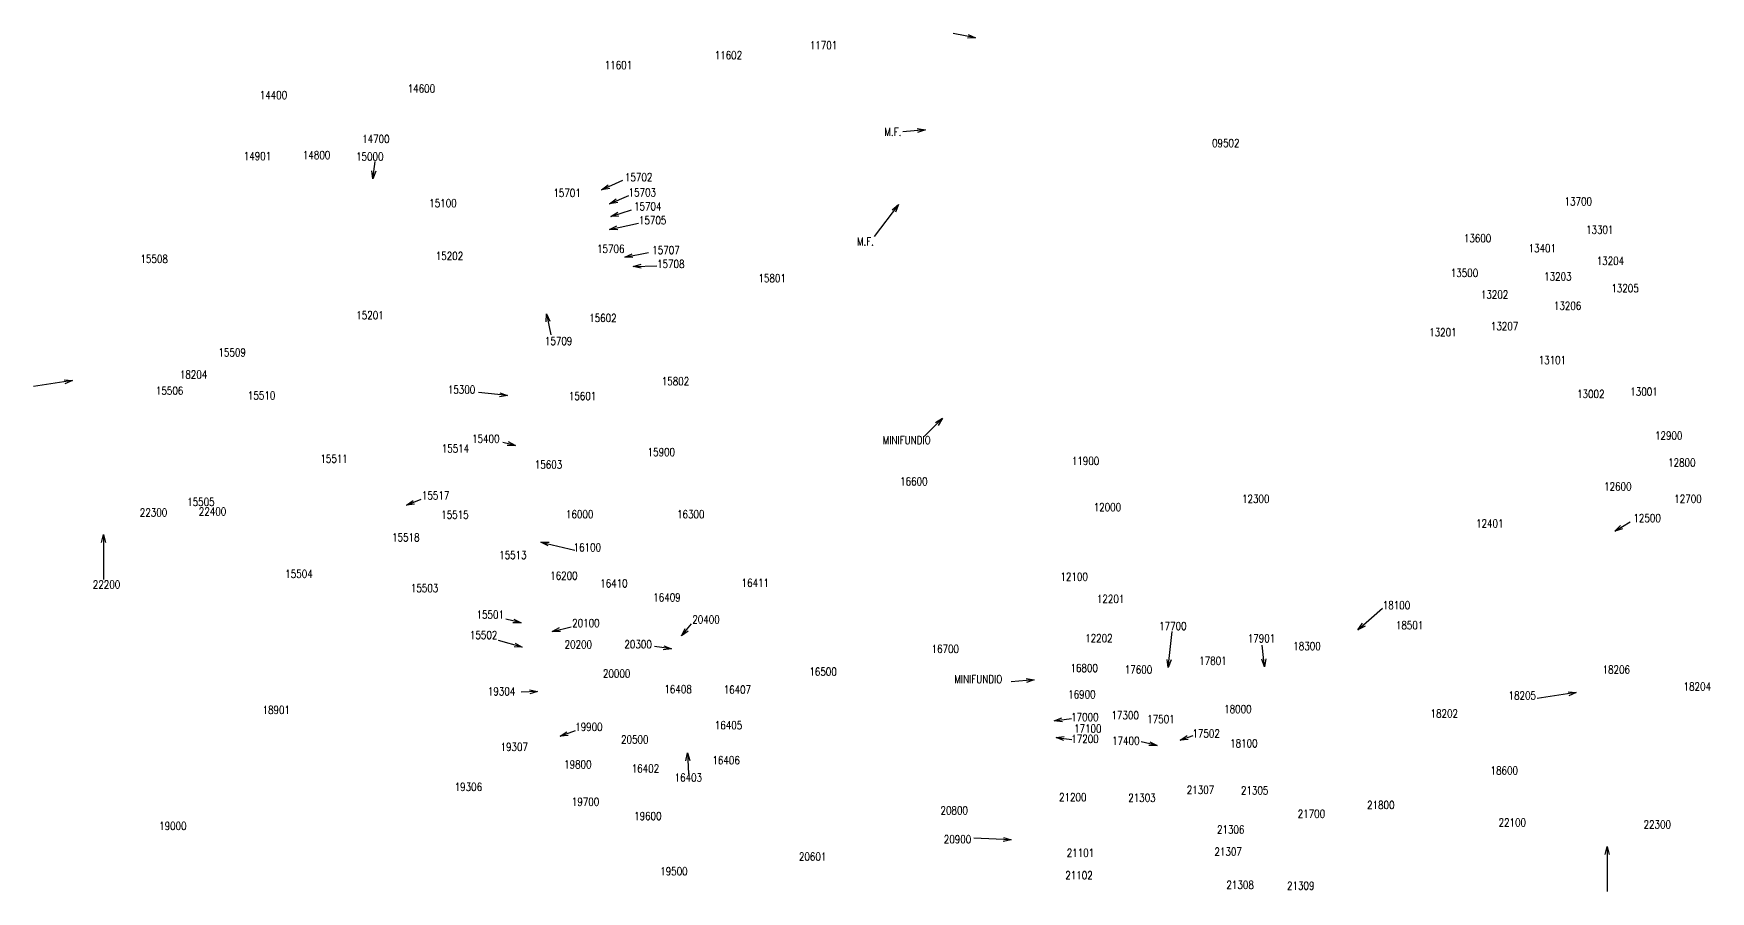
# Model space of a CAD drawing. Header units: millimetres. Extents: x 1956 to 636788, y 2654 to 1331964.
# Drawn here: x 605789 to 609979, y 1303265 to 1305409 of the extents above; entities that cross this region are included whole.
import ezdxf
from ezdxf.enums import TextEntityAlignment as Align

# ---------------------------------------------------------------- set-up
doc = ezdxf.new("R2010")
doc.units = ezdxf.units.MM
doc.layers.add('41', color=1, linetype='Continuous')
doc.styles.add('ROMANS', font='ROMANS', dxfattribs={"height": 0.2})

msp = doc.modelspace()

# ---------------------------------------------------------------- linework, layer by layer
at = {"layer": '41', "color": 7, "linetype": 'Continuous'}
for p, q in [((608142.973, 1305398.692), (608086.872, 1305409.378)), ((608017.415, 1305168.946), (607961.314, 1305163.603)), ((606636.497, 1305045.972), (606642.706, 1305089.434)), ((607208.485, 1305018.374), (607261.533, 1305042.638)), ((607228.189, 1304983.495), (607276.69, 1305004.726)), ((607950.629, 1304981.946), (607889.185, 1304901.803)), ((607231.219, 1304951.647), (607282.753, 1304968.329)), ((607228.188, 1304919.8), (607300.942, 1304934.966)), ((607266.081, 1304850.041), (607325.193, 1304862.173)), ((607287.3, 1304827.293), (607346.412, 1304828.81)), ((607070.556, 1304709.004), (607081.166, 1304655.927)), ((605886.319, 1304542.033), (605788.861, 1304527.04)), ((605886.319, 1304542.033), (605788.861, 1304527.04)), ((606973.552, 1304504.276), (606900.798, 1304511.859)), ((608060.158, 1304447.658), (608014.743, 1304402.243)), ((606993.256, 1304379.921), (606961.426, 1304387.504)), ((606720.52, 1304230.104), (606757.75, 1304245.28)), ((609739.907, 1304165.439), (609778.447, 1304188.562)), ((605963.785, 1304157.204), (605963.785, 1304044.753)), ((605963.785, 1304157.204), (605963.785, 1304044.753)), ((607056.551, 1304138.123), (607141.43, 1304117.902)), ((607007.323, 1303936.247), (606968.715, 1303945.904)), ((607407.855, 1303903.629), (607433.117, 1303933.96)), ((609098.218, 1303918.785), (609159.883, 1303972.74)), ((607010.081, 1303875.544), (606950.79, 1303892.1)), ((607084.668, 1303915.013), (607132.049, 1303926.212)), ((608624.179, 1303824.361), (608633.815, 1303914.93)), ((607382.594, 1303871.277), (607340.153, 1303877.344)), ((608865.053, 1303826.288), (608859.272, 1303880.243)), ((607048.56, 1303765.13), (607007.122, 1303762.692)), ((608289.404, 1303794.151), (608232.143, 1303789.096)), ((609643.871, 1303762.214), (609546.413, 1303747.221)), ((608339.207, 1303691.119), (608382.153, 1303696.958)), ((607104.442, 1303652.728), (607143.513, 1303666.874)), ((608343.85, 1303649.854), (608383.314, 1303645.183)), ((608596.664, 1303629.863), (608556.509, 1303638.96)), ((608653.865, 1303643.508), (608686.445, 1303654.5)), ((607423.073, 1303611.635), (607425.768, 1303559.09)), ((608232.131, 1303394.034), (608138.413, 1303398.111)), ((609721.337, 1303377.385), (609721.337, 1303264.934))]:
    msp.add_line(p, q, dxfattribs=at)
for points in [[(608124.262, 1305407.346), (608142.973, 1305398.692), (608122.391, 1305397.523)], [(607997.031, 1305172.027), (608017.415, 1305168.946), (607997.979, 1305162.072)], [(606644.275, 1305065.064), (606636.497, 1305045.972), (606634.376, 1305066.478)], [(607228.752, 1305022.146), (607208.485, 1305018.374), (607224.593, 1305031.24)], [(607248.516, 1304986.935), (607228.189, 1304983.495), (607244.505, 1304996.095)], [(607934.492, 1304969.116), (607950.629, 1304981.946), (607942.428, 1304963.032)], [(607251.787, 1304953.05), (607231.219, 1304951.647), (607248.707, 1304962.563)], [(607248.787, 1304918.987), (607228.188, 1304919.8), (607246.747, 1304928.776)], [(607286.678, 1304849.164), (607266.081, 1304850.041), (607284.667, 1304858.96)], [(607307.422, 1304822.808), (607287.3, 1304827.293), (607307.165, 1304832.804)], [(607069.573, 1304688.412), (607070.556, 1304709.004), (607079.379, 1304690.372)], [(605865.791, 1304543.934), (605886.319, 1304542.033), (605867.312, 1304534.05)], [(605865.791, 1304543.934), (605886.319, 1304542.033), (605867.312, 1304534.05)], [(606954.178, 1304511.322), (606973.552, 1304504.276), (606953.141, 1304501.376)], [(608042.48, 1304437.051), (608060.158, 1304447.658), (608049.551, 1304429.98)], [(606974.959, 1304389.42), (606993.256, 1304379.921), (606972.642, 1304379.692)], [(606740.928, 1304233.023), (606720.52, 1304230.104), (606737.153, 1304242.284)], [(605958.785, 1304137.204), (605963.785, 1304157.204), (605968.785, 1304137.204)], [(605958.785, 1304137.204), (605963.785, 1304157.204), (605968.785, 1304137.204)], [(609759.629, 1304171.441), (609739.907, 1304165.439), (609754.485, 1304180.016)], [(607074.848, 1304128.624), (607056.551, 1304138.123), (607077.165, 1304138.352)], [(606989.134, 1303945.951), (607007.323, 1303936.247), (606986.707, 1303936.25)], [(609116.562, 1303928.192), (609098.218, 1303918.785), (609109.977, 1303935.718)], [(607105.282, 1303914.748), (607084.668, 1303915.013), (607102.982, 1303924.479)], [(607424.497, 1303915.797), (607407.855, 1303903.629), (607416.813, 1303922.197)], [(606992.163, 1303885.739), (607010.081, 1303875.544), (606989.473, 1303876.107)], [(607363.503, 1303879.057), (607382.594, 1303871.277), (607362.088, 1303869.158)], [(608631.267, 1303843.72), (608624.179, 1303824.361), (608621.323, 1303844.778)], [(608867.894, 1303846.707), (608865.053, 1303826.288), (608857.951, 1303845.642)], [(607028.301, 1303768.947), (607048.56, 1303765.13), (607028.888, 1303758.964)], [(608269.042, 1303797.373), (608289.404, 1303794.151), (608269.921, 1303787.412)], [(609623.343, 1303764.115), (609643.871, 1303762.214), (609624.864, 1303754.231)], [(608359.698, 1303688.859), (608339.207, 1303691.119), (608358.351, 1303698.768)], [(607124.95, 1303654.835), (607104.442, 1303652.728), (607121.545, 1303664.238)], [(608363.124, 1303642.538), (608343.85, 1303649.854), (608364.299, 1303652.469)], [(608578.263, 1303639.158), (608596.664, 1303629.863), (608576.054, 1303629.406)], [(608674.414, 1303645.164), (608653.865, 1303643.508), (608671.217, 1303654.639)], [(607419.104, 1303591.405), (607423.073, 1303611.635), (607429.091, 1303591.917)], [(608212.367, 1303399.899), (608232.131, 1303394.034), (608211.933, 1303389.908)], [(609716.337, 1303357.385), (609721.337, 1303377.385), (609726.337, 1303357.385)]]:
    msp.add_lwpolyline(points, dxfattribs=at)

# ---------------------------------------------------------------- texts
at = {"layer": '41', "color": 7, "linetype": 'Continuous', "style": 'ROMANS', "width": 0.80002}
for s, p in [('11602', (607525.202, 1305355.205)), ('11701', (607762.89, 1305379.914)), ('11601', (607250.47, 1305330.497)), ('14600', (606758.01, 1305271.793)), ('14400', (606388.335, 1305255.545)), ('14700', (606644.264, 1305145.863)), ('M.F.', (607936.121, 1305163.292)), ('14901', (606348.402, 1305103.095)), ('14800', (606496.176, 1305105.578)), ('15000', (606629.047, 1305101.853)), ('09502', (608767.943, 1305135.554)), ('15701', (607122.091, 1305010.792)), ('15702', (607300.943, 1305050.221)), ('15703', (607310.037, 1305012.308)), ('15100', (606811.999, 1304985.33)), ('15704', (607323.678, 1304977.428)), ('13700', (609648.917, 1304989.625)), ('15705', (607335.803, 1304942.548)), ('M.F.', (607867.565, 1304889.812)), ('13600', (609397.242, 1304897.762)), ('13301', (609702.479, 1304918.982)), ('15508', (606090.299, 1304845.969)), ('15202', (606828.198, 1304853.38)), ('15706', (607231.219, 1304871.272)), ('15707', (607369.149, 1304868.239)), ('15708', (607381.274, 1304833.359)), ('13500', (609364.483, 1304811)), ('13203', (609597.791, 1304802.055)), ('13204', (609729.26, 1304841.031)), ('15801', (607634.538, 1304797.731)), ('13205', (609765.778, 1304772.824)), ('13202', (609439.636, 1304757.014)), ('13206', (609622.136, 1304728.976)), ('15201', (606629.594, 1304705.334)), ('15602', (607211.516, 1304698.39)), ('13207', (609464.687, 1304677.963)), ('15709', (607100.87, 1304640.762)), ('13201', (609310.527, 1304662.538)), ('15509', (606285.178, 1304612.355)), ('13101', (609584.16, 1304593.128)), ('18204', (606188.686, 1304557.027)), ('18204', (606188.686, 1304557.027)), ('15506', (606128.907, 1304516.703)), ('15300', (606858.359, 1304519.441)), ('15802', (607392.966, 1304540.183)), ('13002', (609680.171, 1304508.444)), ('13001', (609813.133, 1304514.225)), ('15510', (606358.845, 1304504.601)), ('15601', (607160.74, 1304503.265)), ('15400', (606918.986, 1304396.602)), ('MINIFUNDIO', (607970.642, 1304393.262)), ('12900', (609874.797, 1304404.386)), ('15511', (606539.863, 1304346.641)), ('15514', (606843.238, 1304372.203)), ('15900', (607357.6, 1304363.256)), ('11900', (608417.643, 1304341.113)), ('15603', (607075.681, 1304331.915)), ('12800', (609907.556, 1304336.941)), ('16600', (607988.575, 1304289.798)), ('12600', (609747.616, 1304277.205)), ('15505', (606207.023, 1304238.683)), ('22400', (606236.165, 1304214.679)), ('22400', (606236.165, 1304214.679)), ('15517', (606793.599, 1304254.938)), ('12000', (608472.273, 1304225.452)), ('12300', (608842.893, 1304246.374)), ('12700', (609922.972, 1304246.373)), ('22300', (606088.731, 1304212.18)), ('22300', (606088.731, 1304212.18)), ('15515', (606841.859, 1304206.651)), ('16000', (607153.556, 1304207.882)), ('16300', (607431.096, 1304207.943)), ('12401', (609427.735, 1304184.709)), ('12500', (609820.841, 1304198.198)), ('15518', (606719.142, 1304150.086)), ('15513', (606986.641, 1304105.939)), ('16100', (607172.756, 1304124.979)), ('15504', (606452.231, 1304058.873)), ('16200', (607114.148, 1304054.208)), ('12100', (608389.165, 1304051.585)), ('22200', (605971.282, 1304032.258)), ('22200', (605971.282, 1304032.258)), ('15503', (606766.022, 1304023.161)), ('16410', (607239.109, 1304035.06)), ('16411', (607592.55, 1304036.405)), ('16409', (607371.648, 1304000.012)), ('12201', (608480.216, 1303996.131)), ('18100', (609194.57, 1303980.448)), ('15501', (606930.108, 1303956.942)), ('20100', (607169.093, 1303935.688)), ('20400', (607469.274, 1303944.741)), ('17700', (608635.743, 1303928.419)), ('18501', (609227.329, 1303930.346)), ('15502', (606913.562, 1303905.896)), ('20200', (607150.141, 1303882.277)), ('20300', (607299.568, 1303882.735)), ('12202', (608450.961, 1303897.959)), ('17901', (608857.346, 1303897.587)), ('16700', (608067.076, 1303871.132)), ('17801', (608735.945, 1303841.704)), ('18300', (608971.038, 1303878.318)), ('20000', (607245.908, 1303809.685)), ('16500', (607761.799, 1303814.438)), ('MINIFUNDIO', (608149.619, 1303795.837)), ('16800', (608414.218, 1303823.461)), ('17600', (608549.931, 1303819.576)), ('18206', (609743.827, 1303819.689)), ('19304', (606958.374, 1303765.13)), ('16408', (607399.498, 1303770.614)), ('16407', (607547.703, 1303769.454)), ('16900', (608408.429, 1303757.5)), ('18204', (609946.238, 1303777.208)), ('18901', (606395.304, 1303718.818)), ('18000', (608798.241, 1303720.807)), ('19900', (607176.522, 1303676.305)), ('16405', (607525.463, 1303680.447)), ('17000', (608415.815, 1303700.851)), ('17100', (608423.166, 1303672.043)), ('17300', (608516.619, 1303705.285)), ('17501', (608605.997, 1303695.808)), ('18202', (609314.018, 1303709.739)), ('20500', (607291.204, 1303644.845)), ('17200', (608416.202, 1303646.351)), ('17400', (608518.208, 1303641.606)), ('17502', (608718.979, 1303659.799)), ('18100', (608813.181, 1303635.19)), ('19307', (606990.061, 1303626.192)), ('16406', (607519.532, 1303592.923)), ('19800', (607148.869, 1303582.539)), ('16402', (607317.891, 1303572.154)), ('16403', (607425.096, 1303549.66)), ('18600', (609463.951, 1303567.3)), ('19306', (606875.497, 1303526.253)), ('21307', (608704.887, 1303518.906)), ('21305', (608840.202, 1303517.402)), ('19700', (607168.144, 1303489.081)), ('20800', (608089.518, 1303467.42)), ('21200', (608385.675, 1303500.56)), ('21303', (608558.582, 1303499.149)), ('21800', (609155.409, 1303481.15)), ('19000', (606136.927, 1303428.752)), ('19600', (607323.822, 1303453.478)), ('21306', (608780.312, 1303419.68)), ('21700', (608982.044, 1303459.084)), ('22300', (609846.283, 1303432.361)), ('20900', (608097.667, 1303395.393)), ('20601', (607735.632, 1303352.161)), ('21101', (608404.853, 1303361.5)), ('21307', (608774.01, 1303364.515)), ('19500', (607389.059, 1303315.517)), ('21102', (608401.258, 1303305.33)), ('21308', (608803.924, 1303281.509)), ('21309', (608955.252, 1303279.403))]:
    msp.add_text(s, height=19.992, dxfattribs=at).set_placement(p, align=Align.MIDDLE)
for s, p in [('13401', (609558.837, 1304872.699)), ('18205', (609508.93, 1303754.719)), ('22100', (609483.942, 1303437.359))]:
    msp.add_text(s, height=19.992, rotation=0.000003, dxfattribs=at).set_placement(p, align=Align.MIDDLE)

doc.saveas('drawing.dxf')
